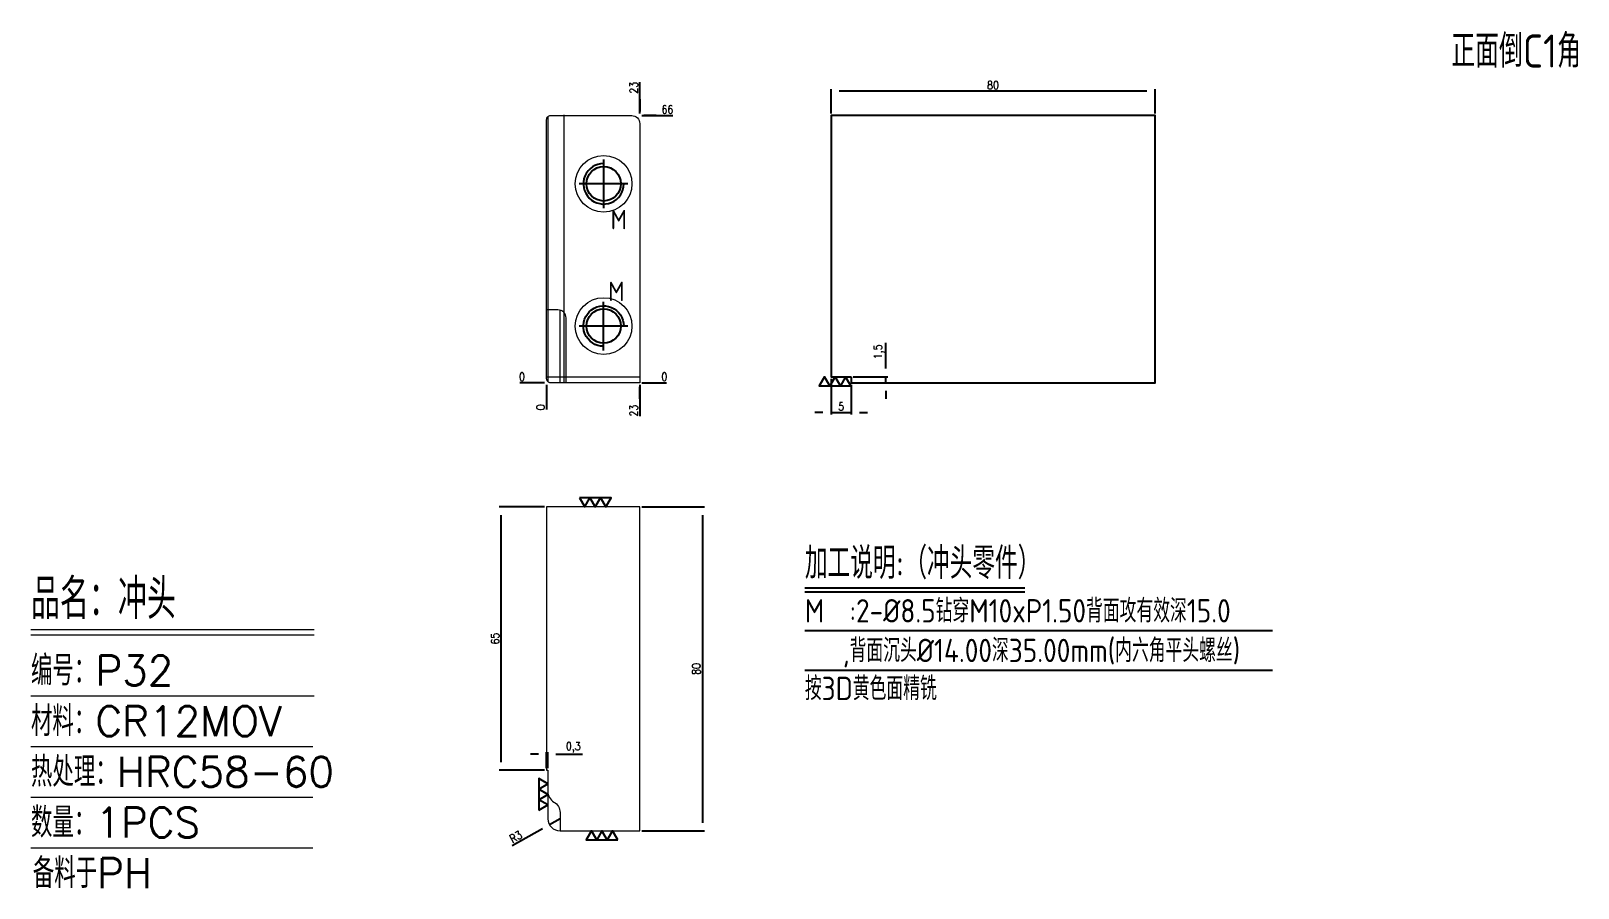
# Model space of a CAD drawing. Header units: millimetres. Extents: x 94212 to 94594, y 9297 to 9509.
import ezdxf
from ezdxf.enums import TextEntityAlignment as Align

# ---------------------------------------------------------------- set-up
doc = ezdxf.new("R2010")
doc.units = ezdxf.units.MM
doc.linetypes.add('CENTER', pattern=[0])
doc.linetypes.add('HIDDEN', pattern=[0])
for name, color, linetype in [('DIM', 4, 'Continuous'), ('PUNCH', 2, 'Continuous'), ('TEXT', 4, 'Continuous')]:
    doc.layers.add(name, color=color, linetype=linetype)
doc.styles.add('chinesef_fs', font='simplex.shx', dxfattribs={"bigfont": 'gbcbig.shx'})
doc.styles.add('gbenor', font='gbenor.shx', dxfattribs={"bigfont": 'gbcbig.shx'})
doc.styles.get("Standard").update_dxf_attribs({"font": 'txt.shx', "width": 0.85, "bigfont": 'ctxt.shx'})
doc.dimstyles.new('T-2-WX', dxfattribs={"dimtxt": 2, "dimasz": 2, "dimexe": 0.5, "dimexo": 0.5, "dimgap": 0.5, "dimtad": 1, "dimtxsty": 'Standard', "dimblk": 'OPEN30', "dimcen": 0, "dimazin": 3, "dimtfac": 1, "dimtmove": 0, "dimatfit": 3, "dimldrblk": 'OPEN30', "dimlwd": -1, "dimlwe": -1})

# ---------------------------------------------------------------- blocks, each defined once
blk = doc.blocks.new('*D7579')
at = {"layer": 'Defpoints', "color": 0}
for p in [(94339.66, 9421.82), (94362.66, 9421.82), (94367.66, 9421.82)]:
    blk.add_point(p, dxfattribs=at)
at = {"layer": 'DIM', "color": 0}
blk.add_line((94363.16, 9421.82), (94369.29, 9421.82), dxfattribs=at)
at = {"layer": 'DIM', "color": 0, "insert": (94368.72, 9423.32), "char_height": 2, "attachment_point": 5}
blk.add_mtext('0', dxfattribs=at)
blk = doc.blocks.new('_Open30')
blk = doc.blocks.new('*D7580')
at = {"layer": 'Defpoints', "color": 0}
for p in [(94362.66, 9487.82), (94367.66, 9487.82), (94339.66, 9421.82)]:
    blk.add_point(p, dxfattribs=at)
at = {"layer": 'DIM', "color": 0}
for p, q in [((94363.16, 9487.82), (94366.66, 9487.82)), ((94366.66, 9487.82), (94363.66, 9487.82)), ((94363.66, 9487.82), (94370.83, 9487.82))]:
    blk.add_line(p, q, dxfattribs=at)
at = {"layer": 'DIM', "color": 0, "insert": (94369.49, 9489.32), "char_height": 2, "attachment_point": 5}
blk.add_mtext('66', dxfattribs=at)
blk = doc.blocks.new('*D7581')
at = {"layer": 'Defpoints', "color": 0}
for p in [(94334.66, 9421.82), (94339.66, 9421.82), (94339.66, 9421.82)]:
    blk.add_point(p, dxfattribs=at)
at = {"layer": 'DIM', "color": 0}
blk.add_line((94339.16, 9421.82), (94333.02, 9421.82), dxfattribs=at)
at = {"layer": 'DIM', "color": 0, "insert": (94333.59, 9423.32), "char_height": 2, "attachment_point": 5}
blk.add_mtext('0', dxfattribs=at)
blk = doc.blocks.new('*D7582')
at = {"layer": 'Defpoints', "color": 0}
for p in [(94339.66, 9421.82), (94362.66, 9421.82), (94362.66, 9416.82)]:
    blk.add_point(p, dxfattribs=at)
at = {"layer": 'DIM', "color": 0}
for p, q in [((94362.66, 9421.32), (94362.66, 9417.82)), ((94362.66, 9417.82), (94362.66, 9420.82)), ((94362.66, 9420.82), (94362.66, 9413.57))]:
    blk.add_line(p, q, dxfattribs=at)
at = {"layer": 'DIM', "color": 0, "insert": (94361.16, 9414.94), "char_height": 2, "attachment_point": 5, "rotation": 90}
blk.add_mtext('23', dxfattribs=at)
blk = doc.blocks.new('*D7583')
at = {"layer": 'Defpoints', "color": 0}
for p in [(94339.66, 9421.82), (94339.66, 9421.82), (94339.66, 9416.82)]:
    blk.add_point(p, dxfattribs=at)
at = {"layer": 'DIM', "color": 0}
blk.add_line((94339.66, 9421.32), (94339.66, 9415.19), dxfattribs=at)
at = {"layer": 'DIM', "color": 0, "insert": (94338.16, 9415.75), "char_height": 2, "attachment_point": 5, "rotation": 90}
blk.add_mtext('0', dxfattribs=at)
blk = doc.blocks.new('*D7584')
at = {"layer": 'Defpoints', "color": 0}
for p in [(94362.66, 9492.82), (94362.66, 9487.82), (94339.66, 9421.82)]:
    blk.add_point(p, dxfattribs=at)
at = {"layer": 'DIM', "color": 0}
for p, q in [((94362.66, 9488.82), (94362.66, 9496.07)), ((94362.66, 9488.32), (94362.66, 9491.82)), ((94362.66, 9491.82), (94362.66, 9488.82))]:
    blk.add_line(p, q, dxfattribs=at)
at = {"layer": 'DIM', "color": 0, "insert": (94361.16, 9494.69), "char_height": 2, "attachment_point": 5, "rotation": 90}
blk.add_mtext('23', dxfattribs=at)
blk = doc.blocks.new('*D7585')
at = {"layer": 'Defpoints', "color": 0}
for p in [(94362.66, 9391.14), (94362.66, 9311.14), (94378.11, 9311.14)]:
    blk.add_point(p, dxfattribs=at)
at = {"layer": 'DIM', "color": 0}
for p, q in [((94363.16, 9391.14), (94378.61, 9391.14)), ((94378.11, 9389.14), (94378.11, 9313.14)), ((94363.16, 9311.14), (94378.61, 9311.14))]:
    blk.add_line(p, q, dxfattribs=at)
at = {"layer": 'DIM', "color": 0, "insert": (94376.61, 9351.14), "char_height": 2, "attachment_point": 5, "rotation": 90}
blk.add_mtext('80', dxfattribs=at)
blk = doc.blocks.new('*D7586')
at = {"layer": 'Defpoints', "color": 0}
for p in [(94328.43, 9391.14), (94339.66, 9391.14), (94339.66, 9326.14)]:
    blk.add_point(p, dxfattribs=at)
at = {"layer": 'DIM', "color": 0}
for p, q in [((94339.16, 9391.14), (94327.93, 9391.14)), ((94328.43, 9328.14), (94328.43, 9389.14)), ((94339.16, 9326.14), (94327.93, 9326.14))]:
    blk.add_line(p, q, dxfattribs=at)
at = {"layer": 'DIM', "color": 0, "insert": (94326.93, 9358.64), "char_height": 2, "attachment_point": 5, "rotation": 90}
blk.add_mtext('65', dxfattribs=at)
blk = doc.blocks.new('*D7587')
at = {"layer": 'Defpoints', "color": 0}
for p in [(94339.96, 9330.08), (94339.66, 9326.14), (94339.96, 9326.14)]:
    blk.add_point(p, dxfattribs=at)
at = {"layer": 'DIM', "color": 0}
for p, q in [((94337.66, 9330.08), (94335.66, 9330.08)), ((94339.66, 9326.64), (94339.66, 9330.58)), ((94339.66, 9330.08), (94339.96, 9330.08)), ((94339.96, 9326.64), (94339.96, 9330.58)), ((94341.96, 9330.08), (94348.52, 9330.08))]:
    blk.add_line(p, q, dxfattribs=at)
at = {"layer": 'DIM', "color": 0, "insert": (94346.24, 9331.77), "char_height": 2, "attachment_point": 5}
blk.add_mtext('0,3', dxfattribs=at)
blk = doc.blocks.new('*D7588')
at = {"layer": 'Defpoints', "color": 0}
for p in [(94340.35, 9312.66), (94342.96, 9314.14)]:
    blk.add_point(p, dxfattribs=at)
at = {"layer": 'DIM', "color": 0}
for p, q in [((94342.96, 9314.14), (94340.35, 9312.66)), ((94338.61, 9311.68), (94331.16, 9307.46))]:
    blk.add_line(p, q, dxfattribs=at)
at = {"layer": 'DIM', "color": 0, "insert": (94332.05, 9309.69), "char_height": 2, "attachment_point": 5, "rotation": 29.5206}
blk.add_mtext('R3', dxfattribs=at)
blk = doc.blocks.new('*D7589')
at = {"layer": 'Defpoints', "color": 0}
for p in [(94409.87, 9493.82), (94409.87, 9487.82), (94489.87, 9487.82)]:
    blk.add_point(p, dxfattribs=at)
at = {"layer": 'DIM', "color": 0}
for p, q in [((94409.87, 9488.32), (94409.87, 9494.32)), ((94487.87, 9493.82), (94411.87, 9493.82)), ((94489.87, 9488.32), (94489.87, 9494.32))]:
    blk.add_line(p, q, dxfattribs=at)
at = {"layer": 'DIM', "color": 0, "insert": (94449.87, 9495.32), "char_height": 2, "attachment_point": 5}
blk.add_mtext('80', dxfattribs=at)
blk = doc.blocks.new('*D7590')
at = {"layer": 'Defpoints', "color": 0}
for p in [(94409.87, 9423.32), (94414.87, 9421.82), (94414.87, 9414.47)]:
    blk.add_point(p, dxfattribs=at)
at = {"layer": 'DIM', "color": 0}
for p, q in [((94409.87, 9422.82), (94409.87, 9413.97)), ((94414.87, 9421.32), (94414.87, 9413.97)), ((94407.87, 9414.47), (94405.87, 9414.47)), ((94409.87, 9414.47), (94414.87, 9414.47)), ((94416.87, 9414.47), (94418.87, 9414.47))]:
    blk.add_line(p, q, dxfattribs=at)
at = {"layer": 'DIM', "color": 0, "insert": (94412.37, 9415.97), "char_height": 2, "attachment_point": 5}
blk.add_mtext('5', dxfattribs=at)
blk = doc.blocks.new('*D7591')
at = {"layer": 'Defpoints', "color": 0}
for p in [(94414.87, 9423.32), (94423.43, 9423.32), (94414.87, 9421.82)]:
    blk.add_point(p, dxfattribs=at)
at = {"layer": 'DIM', "color": 0}
for p, q in [((94423.43, 9425.32), (94423.43, 9431.64)), ((94415.37, 9423.32), (94423.93, 9423.32)), ((94423.43, 9421.82), (94423.43, 9423.32)), ((94415.37, 9421.82), (94423.93, 9421.82)), ((94423.43, 9419.82), (94423.43, 9417.82))]:
    blk.add_line(p, q, dxfattribs=at)
at = {"layer": 'DIM', "color": 0, "insert": (94421.74, 9429.48), "char_height": 2, "attachment_point": 5, "rotation": 90}
blk.add_mtext('1,5', dxfattribs=at)

msp = doc.modelspace()

# ---------------------------------------------------------------- linework, layer by layer
at = {"layer": 'DIM', "color": 4, "linetype": 'Continuous', "lineweight": 13}
for p, q in [((94212.341, 9360.875), (94282.24, 9360.875)), ((94212.341, 9359.587), (94282.24, 9359.587)), ((94212.341, 9344.496), (94282.24, 9344.496)), ((94212.341, 9331.982), (94281.936, 9331.982)), ((94212.341, 9319.468), (94281.936, 9319.468)), ((94212.341, 9306.954), (94281.936, 9306.954))]:
    msp.add_line(p, q, dxfattribs=at)
at = {"layer": 'PUNCH', "linetype": 'HIDDEN', "lineweight": 15, "ltscale": 3}
for p, q in [((94339.959, 9487.673), (94339.959, 9422.105)), ((94342.959, 9421.82), (94342.959, 9439.818))]:
    msp.add_line(p, q, dxfattribs=at)
at = {"layer": 'PUNCH', "linetype": 'Continuous', "lineweight": 15}
msp.add_line((94339.658, 9423.32), (94362.658, 9423.32), dxfattribs=at)
for points in [[(94362.658, 9421.82), (94340.658, 9421.82, -0.4142136), (94339.658, 9422.82), (94339.658, 9486.818, -0.4142136), (94340.658, 9487.818), (94360.658, 9487.818, -0.4142136), (94362.658, 9485.818)], [(94362.658, 9391.14), (94339.658, 9391.14), (94339.658, 9326.14), (94339.958, 9326.14), (94339.958, 9314.141, 0.4142136), (94342.958, 9311.141), (94362.658, 9311.141)]]:
    msp.add_lwpolyline(points, format="xyb", close=True, dxfattribs=at)
at = {"layer": 'PUNCH', "linetype": 'HIDDEN', "lineweight": 15, "ltscale": 3}
msp.add_lwpolyline([(94343.959, 9421.82), (94343.959, 9487.958)], dxfattribs=at)
at = {"layer": 'PUNCH', "linetype": 'CENTER'}
for points in [[(94353.729, 9476.958), (94353.729, 9464.958)], [(94359.729, 9470.958), (94347.729, 9470.958)], [(94353.729, 9429.82), (94353.729, 9441.82)], [(94359.729, 9435.82), (94347.729, 9435.82)]]:
    msp.add_lwpolyline(points, dxfattribs=at)
at = {"layer": 'PUNCH'}
for points in [[(94353.729, 9475.958, 2.4142136), (94358.729, 9470.958)], [(94353.729, 9430.82, -2.4142136), (94358.729, 9435.82)]]:
    msp.add_lwpolyline(points, format="xyb", dxfattribs=at)
at = {"layer": 'PUNCH', "linetype": 'HIDDEN', "lineweight": 15, "ltscale": 3}
msp.add_lwpolyline([(94344.459, 9421.82), (94344.459, 9437.818, 0.4142136), (94342.459, 9439.818), (94339.658, 9439.818)], format="xyb", dxfattribs=at)
at = {"layer": 'PUNCH', "linetype": 'HIDDEN', "lineweight": 15}
msp.add_lwpolyline([(94339.958, 9320.868, 0.2679492), (94341.458, 9318.269, -0.2679492), (94342.958, 9315.671), (94342.958, 9311.141)], format="xyb", dxfattribs=at)
at = {"layer": 'PUNCH', "linetype": 'HIDDEN', "lineweight": 15, "ltscale": 3}
for centre in [(94353.729, 9470.958), (94353.729, 9435.82)]:
    msp.add_circle(centre, 7, dxfattribs=at)
at = {"layer": 'PUNCH'}
for centre in [(94353.729, 9470.958), (94353.729, 9435.82)]:
    msp.add_circle(centre, 4.25, dxfattribs=at)
at = {"layer": 'TEXT', "color": 3}
for p, q in [((94403.412, 9371.169), (94457.733, 9371.169)), ((94403.412, 9370.161), (94457.733, 9370.161)), ((94403.412, 9360.599), (94518.887, 9360.599)), ((94403.412, 9350.807), (94518.887, 9350.807))]:
    msp.add_line(p, q, dxfattribs=at)
at = {"layer": 'TEXT', "color": 2}
msp.add_lwpolyline([(94414.869, 9423.32), (94414.869, 9421.82), (94489.869, 9421.82), (94489.869, 9487.818), (94409.869, 9487.818), (94409.869, 9423.32)], close=True, dxfattribs=at)
at = {"layer": 'TEXT'}
for points in [[(94414.77, 9421.07), (94413.471, 9423.32), (94412.172, 9421.07), (94410.873, 9423.32), (94409.574, 9421.07), (94408.275, 9423.32), (94406.976, 9421.07), (94414.77, 9421.07)], [(94347.761, 9393.39), (94349.06, 9391.14), (94350.359, 9393.39), (94351.658, 9391.14), (94352.957, 9393.39), (94354.256, 9391.14), (94355.555, 9393.39), (94347.761, 9393.39)], [(94337.708, 9316.243), (94339.958, 9317.542), (94337.708, 9318.841), (94339.958, 9320.14), (94337.708, 9321.439), (94339.958, 9322.738), (94337.708, 9324.037), (94337.708, 9316.243)], [(94357.205, 9308.891), (94355.906, 9311.141), (94354.607, 9308.891), (94353.308, 9311.141), (94352.009, 9308.891), (94350.71, 9311.141), (94349.411, 9308.891), (94357.205, 9308.891)]]:
    msp.add_lwpolyline(points, close=True, dxfattribs=at)

# ---------------------------------------------------------------- texts
at = {"layer": 'DIM', "color": 3, "linetype": 'Continuous', "lineweight": 13, "style": 'chinesef_fs'}
for s, height, p in [('品名：冲头', 9.9377, (94212.341, 9363.452)), ('编号：P32', 7.3613, (94212.341, 9347.073)), ('材料：CR12MOV', 7.3613, (94212.341, 9334.559)), ('热处理：HRC58-60', 7.36126, (94212.341, 9322.044)), ('数量：1PCS', 7.3613, (94212.341, 9309.53)), ('备料于PH', 7.3613, (94212.789, 9297.016))]:
    msp.add_text(s, height=height, dxfattribs=at).set_placement(p)
at = {"layer": 'TEXT', "color": 4, "lineweight": 18, "style": 'gbenor'}
msp.add_text('正面倒C1角', height=8.1761, dxfattribs=at).set_placement((94562.998, 9499.656))
at = {"layer": 'TEXT', "color": 4, "style": 'gbenor'}
for p in [(94357.46, 9462.118), (94356.874, 9444.385)]:
    msp.add_text('M', height=4.8, dxfattribs=at).set_placement(p, align=Align.MIDDLE_CENTER)
for s, height, p in [('加工说明:（冲头零件）', 7.776, (94403.412, 9373.387)), ('M  :2-%%C8.5钻穿M10xP1.50背面攻有效深15.0', 5.76, (94403.412, 9362.615)), ('   ,背面沉头%%c14.00深35.00mm(内六角平头螺丝)', 5.76, (94403.412, 9352.823))]:
    msp.add_text(s, height=height, dxfattribs=at).set_placement(p)
at = {"layer": 'TEXT', "color": 2, "style": 'gbenor'}
msp.add_text('按3D黄色面精铣', height=5.76, dxfattribs=at).set_placement((94403.412, 9343.442))

# ---------------------------------------------------------------- dimensions: what is measured, and where the dimension line sits
at = {"layer": 'DIM'}
for feature_location, offset, dtype, origin, picture, middle in [((94362.658, 9487.818), (0, 5), 1, (94339.658, 9421.82), '*D7584', (94361.158, 9494.694)), ((94362.658, 9487.818), (5, 0), 0, (94339.658, 9421.82), '*D7580', (94369.494, 9489.319)), ((94339.658231245, 9421.819639908), (-5, 0), 0, (94339.658231245, 9421.819639908), '*D7581', (94333.591564578, 9423.319639908)), ((94362.658231265, 9421.819639908), (5, 0), 0, (94339.658231245, 9421.819639908), '*D7579', (94368.724897931, 9423.319639908)), ((94339.658231245, 9421.819639908), (0, -5), 1, (94339.658231245, 9421.819639908), '*D7583', (94338.158231245, 9415.752973241)), ((94362.658, 9421.82), (0, -5), 1, (94339.658, 9421.82), '*D7582', (94361.158, 9414.943))]:
    dim = msp.add_ordinate_dim(feature_location=feature_location, offset=offset, dtype=dtype, origin=origin, dimstyle='T-2-WX', dxfattribs=at)
    dim.commit()
    dim.dimension.update_dxf_attribs({"geometry": picture, "text_midpoint": middle})
for base, p1, p2, picture, middle in [((94409.869, 9493.818), (94489.869, 9487.818), (94409.869, 9487.818), '*D7589', (94449.869, 9495.318)), ((94414.869, 9414.475), (94409.869, 9423.32), (94414.869, 9421.82), '*D7590', (94412.369, 9415.975))]:
    dim = msp.add_linear_dim(base=base, p1=p1, p2=p2, dimstyle='T-2-WX', dxfattribs=at)
    dim.commit()
    dim.dimension.update_dxf_attribs({"geometry": picture, "text_midpoint": middle})
for base, p1, p2, angle, picture, middle in [((94423.426, 9423.32), (94414.869, 9421.82), (94414.869, 9423.32), 270, '*D7591', (94421.735, 9429.479)), ((94328.428, 9391.14), (94339.658, 9326.14), (94339.658, 9391.14), 90, '*D7586', (94326.928, 9358.64)), ((94378.113, 9311.141), (94362.658, 9391.14), (94362.658, 9311.141), 90, '*D7585', (94376.613, 9351.14)), ((94339.958, 9330.079), (94339.658, 9326.14), (94339.958, 9326.14), 180, '*D7587', (94346.239, 9331.77))]:
    dim = msp.add_linear_dim(base=base, p1=p1, p2=p2, angle=angle, dimstyle='T-2-WX', dxfattribs=at)
    dim.commit()
    dim.dimension.update_dxf_attribs({"geometry": picture, "text_midpoint": middle})
dim = msp.add_radius_dim(center=(94342.958, 9314.141), mpoint=(94340.348, 9312.662), dimstyle='T-2-WX', dxfattribs=at)
dim.commit()
dim.dimension.update_dxf_attribs({"geometry": '*D7588', "text_midpoint": (94332.79, 9308.383), "dimtype": 164})

doc.saveas('drawing.dxf')
